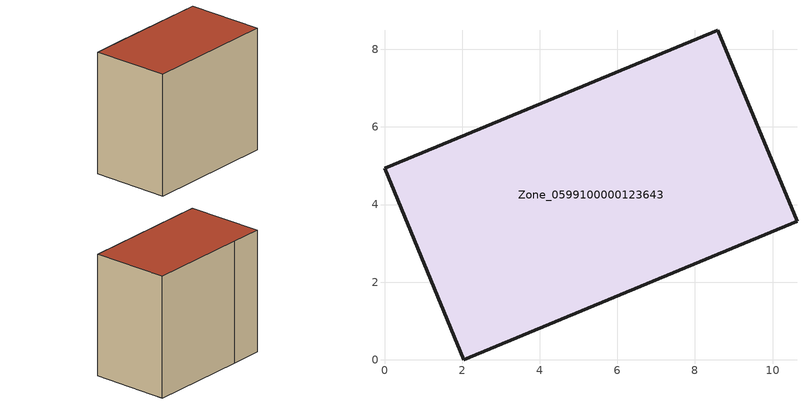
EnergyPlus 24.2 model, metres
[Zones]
Zone_0599100000123643
 floor ground (C_G): 0,4.93 2.1,5.8 8.59,8.49 10.63,3.57 2.05,0 z0
 wall outside (C_F): 10.63,3.57 8.59,8.49 2.1,5.8 0,4.93 2.05,0 10.63,3.57 z0:8.39
 roof outside (C_R): 2.1,5.8 0,4.93 2.05,0 10.63,3.57 8.59,8.49 z8.39
[BUILDING]
Pand.0599100000123643: North Axis=0; Terrain=City; Loads Convergence Tolerance Value=0.04; Temperature Convergence Tolerance Value=0.4; Solar Distribution=FullExterior; Maximum Number of Warmup Days=25; Minimum Number of Warmup Days=1
[Site:Location]
Rotterdam.The.Hague.AP_ZH_NLD Design_Conditions: Latitude=51.96; Longitude=4.45; Time Zone=1; Elevation=-4.5
[SITE:GROUNDTEMPERATURE:BUILDINGSURFACE]
18, 18, 18, 18, 18, 18, 18, 18, 18, 18, 18, 18
[MATERIAL] Thermal Absorptance=0.9; Solar Absorptance=0.7; Visible Absorptance=0.7
Name | Roughness | Thickness | Conductivity | Density | Specific Heat
G.TC.1975-1991 | MediumSmooth | 0.15 | 0.288461 | 540 | 1210
F.TC.1975-1991 | Rough | 0.3 | 0.230769 | 1920 | 840
R.TC.1975-1991 | MediumRough | 0.2 | 0.153846 | 1500 | 1000
[CONSTRUCTION]
C_G: G.TC.1975-1991
C_F: F.TC.1975-1991
C_R: R.TC.1975-1991
[ZONE]
Zone_0599100000123643: Type=1; Multiplier=1; Ceiling Height=Autocalculate; Volume=Autocalculate; Floor Area=autocalculate; Part of Total Floor Area=Yes
[ZONEINFILTRATION:DESIGNFLOWRATE]
Infil_Zone_0599100000123643: Zone or ZoneList or Space or SpaceList=Zone_0599100000123643; Schedule=AlwaysOn; Design Flow Rate Calculation Method=Flow/Area; Flow Rate per Floor Area=0.003; Constant Term Coefficient=1; Temperature Term Coefficient=0; Velocity Term Coefficient=0; Velocity Squared Term Coefficient=0
[HVACTEMPLATE:ZONE:IDEALLOADSAIRSYSTEM]
Zone_0599100000123643: Maximum Heating Supply Air Temperature=50; Minimum Cooling Supply Air Temperature=13; Maximum Heating Supply Air Humidity Ratio=0.0156; Minimum Cooling Supply Air Humidity Ratio=0.0077; Heating Limit=NoLimit; Cooling Limit=NoLimit; Dehumidification Control Type=ConstantSensibleHeatRatio; Cooling Sensible Heat Ratio=0.7; Dehumidification Setpoint=60; Humidification Control Type=None; Humidification Setpoint=30; Outdoor Air Method=None; Outdoor Air Flow Rate per Person=0.00944; Outdoor Air Flow Rate per Zone Floor Area=0; Outdoor Air Flow Rate per Zone=0; Demand Controlled Ventilation Type=None; Outdoor Air Economizer Type=NoEconomizer; Heat Recovery Type=None; Sensible Heat Recovery Effectiveness=0.7; Latent Heat Recovery Effectiveness=0.65
[ZONECONTROL:THERMOSTAT]
ThermostatControl_Zone_0599100000123643: Zone or ZoneList=Zone_0599100000123643; Control Type Schedule=DualSetpointControlType; Control 1=Thermostat_Zone_0599100000123643; Temperature Difference Between Cutout And Setpoint=0
[THERMOSTATSETPOINT:DUALSETPOINT]
Thermostat_Zone_0599100000123643: Heating Setpoint Temperature Schedule=HeatingSetpoint_Zone_0599100000123643; Cooling Setpoint Temperature Schedule=CoolingSetpoint_Zone_0599100000123643
[SCHEDULE:COMPACT]
HeatingSetpoint_Zone_0599100000123643: Through: 12/31, For: AllDays, Until: 24:00, 21
CoolingSetpoint_Zone_0599100000123643: Through: 12/31, For: AllDays, Until: 24:00, 24
DualSetpointControlType: Through: 12/31, For: AllDays, Until: 24:00, 4
AlwaysOn: Through: 12/31, For: AllDays, Until: 24:00, 1
